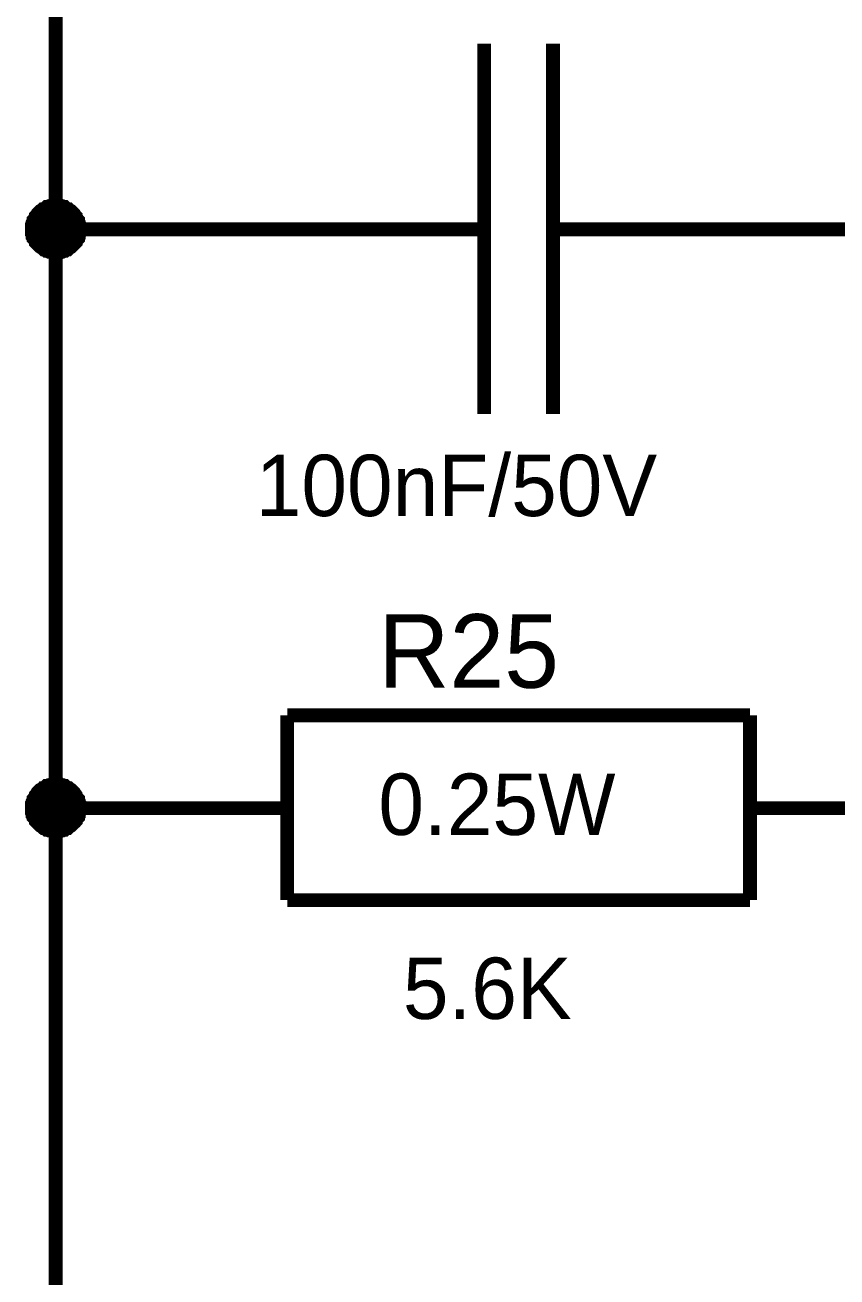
# Model space of a CAD drawing. Header units: millimetres. Extents: x 0 to 420, y 0 to 297.
# Drawn here: x 241.83 to 259.36, y 214.86 to 241.9 of the extents above; entities that cross this region are included whole.
import ezdxf

# ---------------------------------------------------------------- set-up
doc = ezdxf.new("R2010")
doc.units = ezdxf.units.MM
doc.layers.add('Sheet', color=255, linetype='Continuous')

msp = doc.modelspace()

# ---------------------------------------------------------------- linework, layer by layer
at = {"layer": 'Sheet'}
for points, const_width in [([(269.981, 204.999), (259.984, 204.999), (242.49, 204.999), (242.49, 224.985), (242.49, 237.487), (242.49, 252.49), (248.746, 252.49)], 0.3), ([(251.742, 241.495), (251.742, 233.497)], 0.3), ([(253.231, 241.495), (253.231, 233.497)], 0.3), ([(241.977, 237.487), (241.977, 237.521), (241.977, 237.537), (241.977, 237.57), (241.993, 237.587), (241.993, 237.62), (241.993, 237.636), (242.01, 237.67), (242.01, 237.686), (242.026, 237.703), (242.043, 237.736), (242.059, 237.752), (242.059, 237.769), (242.076, 237.785), (242.093, 237.819), (242.109, 237.835), (242.126, 237.852), (242.142, 237.868), (242.159, 237.885), (242.192, 237.901), (242.208, 237.918), (242.225, 237.918), (242.241, 237.934), (242.275, 237.951), (242.291, 237.968), (242.308, 237.968), (242.341, 237.984), (242.357, 237.984), (242.39, 237.984), (242.407, 238.001), (242.44, 238.001), (242.457, 238.001), (242.49, 238.001)], 0.3), ([(241.977, 237.487), (241.977, 237.521), (241.977, 237.537), (241.977, 237.57), (241.993, 237.587), (241.993, 237.62), (241.993, 237.636), (242.01, 237.67), (242.01, 237.686), (242.026, 237.703), (242.043, 237.736), (242.059, 237.752), (242.059, 237.769), (242.076, 237.785), (242.093, 237.819), (242.109, 237.835), (242.126, 237.852), (242.142, 237.868), (242.159, 237.885), (242.192, 237.901), (242.208, 237.918), (242.225, 237.918), (242.241, 237.934), (242.275, 237.951), (242.291, 237.968), (242.308, 237.968), (242.341, 237.984), (242.357, 237.984), (242.39, 237.984), (242.407, 238.001), (242.44, 238.001), (242.457, 238.001), (242.49, 238.001)], 0.3), ([(241.977, 237.487), (241.977, 237.521), (241.977, 237.537), (241.977, 237.57), (241.993, 237.587), (241.993, 237.62), (241.993, 237.636), (242.01, 237.67), (242.01, 237.686), (242.026, 237.703), (242.043, 237.736), (242.059, 237.752), (242.059, 237.769), (242.076, 237.785), (242.093, 237.819), (242.109, 237.835), (242.126, 237.852), (242.142, 237.868), (242.159, 237.885), (242.192, 237.901), (242.208, 237.918), (242.225, 237.918), (242.241, 237.934), (242.275, 237.951), (242.291, 237.968), (242.308, 237.968), (242.341, 237.984), (242.357, 237.984), (242.39, 237.984), (242.407, 238.001), (242.44, 238.001), (242.457, 238.001), (242.49, 238.001)], 0.3), ([(241.977, 237.487), (241.977, 237.521), (241.977, 237.537), (241.977, 237.57), (241.993, 237.587), (241.993, 237.62), (241.993, 237.636), (242.01, 237.67), (242.01, 237.686), (242.026, 237.703), (242.043, 237.736), (242.059, 237.752), (242.059, 237.769), (242.076, 237.785), (242.093, 237.819), (242.109, 237.835), (242.126, 237.852), (242.142, 237.868), (242.159, 237.885), (242.192, 237.901), (242.208, 237.918), (242.225, 237.918), (242.241, 237.934), (242.275, 237.951), (242.291, 237.968), (242.308, 237.968), (242.341, 237.984), (242.357, 237.984), (242.39, 237.984), (242.407, 238.001), (242.44, 238.001), (242.457, 238.001), (242.49, 238.001)], 0.3), ([(241.977, 237.487), (241.977, 237.521), (241.977, 237.537), (241.977, 237.57), (241.993, 237.587), (241.993, 237.62), (241.993, 237.636), (242.01, 237.67), (242.01, 237.686), (242.026, 237.703), (242.043, 237.736), (242.059, 237.752), (242.059, 237.769), (242.076, 237.785), (242.093, 237.819), (242.109, 237.835), (242.126, 237.852), (242.142, 237.868), (242.159, 237.885), (242.192, 237.901), (242.208, 237.918), (242.225, 237.918), (242.241, 237.934), (242.275, 237.951), (242.291, 237.968), (242.308, 237.968), (242.341, 237.984), (242.357, 237.984), (242.39, 237.984), (242.407, 238.001), (242.44, 238.001), (242.457, 238.001), (242.49, 238.001)], 0.0991), ([(241.977, 237.487), (241.977, 237.521), (241.977, 237.537), (241.977, 237.57), (241.993, 237.587), (241.993, 237.62), (241.993, 237.636), (242.01, 237.67), (242.01, 237.686), (242.026, 237.703), (242.043, 237.736), (242.059, 237.752), (242.059, 237.769), (242.076, 237.785), (242.093, 237.819), (242.109, 237.835), (242.126, 237.852), (242.142, 237.868), (242.159, 237.885), (242.192, 237.901), (242.208, 237.918), (242.225, 237.918), (242.241, 237.934), (242.275, 237.951), (242.291, 237.968), (242.308, 237.968), (242.341, 237.984), (242.357, 237.984), (242.39, 237.984), (242.407, 238.001), (242.44, 238.001), (242.457, 238.001), (242.49, 238.001)], 0.0991), ([(241.977, 237.487), (241.977, 237.521), (241.977, 237.537), (241.977, 237.57), (241.993, 237.587), (241.993, 237.62), (241.993, 237.636), (242.01, 237.67), (242.01, 237.686), (242.026, 237.703), (242.043, 237.736), (242.059, 237.752), (242.059, 237.769), (242.076, 237.785), (242.093, 237.819), (242.109, 237.835), (242.126, 237.852), (242.142, 237.868), (242.159, 237.885), (242.192, 237.901), (242.208, 237.918), (242.225, 237.918), (242.241, 237.934), (242.275, 237.951), (242.291, 237.968), (242.308, 237.968), (242.341, 237.984), (242.357, 237.984), (242.39, 237.984), (242.407, 238.001), (242.44, 238.001), (242.457, 238.001), (242.49, 238.001)], 0.0991), ([(241.977, 237.487), (241.977, 237.521), (241.977, 237.537), (241.977, 237.57), (241.993, 237.587), (241.993, 237.62), (241.993, 237.636), (242.01, 237.67), (242.01, 237.686), (242.026, 237.703), (242.043, 237.736), (242.059, 237.752), (242.059, 237.769), (242.076, 237.785), (242.093, 237.819), (242.109, 237.835), (242.126, 237.852), (242.142, 237.868), (242.159, 237.885), (242.192, 237.901), (242.208, 237.918), (242.225, 237.918), (242.241, 237.934), (242.275, 237.951), (242.291, 237.968), (242.308, 237.968), (242.341, 237.984), (242.357, 237.984), (242.39, 237.984), (242.407, 238.001), (242.44, 238.001), (242.457, 238.001), (242.49, 238.001)], 0.0991), ([(242.49, 238.001), (242.49, 238.001)], 0.3), ([(242.49, 238.001), (242.523, 238.001), (242.539, 238.001), (242.573, 238.001), (242.589, 237.984), (242.622, 237.984), (242.639, 237.984), (242.672, 237.968), (242.688, 237.968), (242.705, 237.951), (242.738, 237.934), (242.755, 237.918), (242.771, 237.918), (242.788, 237.901), (242.821, 237.885), (242.837, 237.868), (242.854, 237.852), (242.87, 237.835), (242.887, 237.819), (242.904, 237.785), (242.92, 237.769), (242.92, 237.752), (242.937, 237.736), (242.953, 237.703), (242.97, 237.686), (242.97, 237.67), (242.986, 237.636), (242.986, 237.62), (242.986, 237.587), (243.003, 237.57), (243.003, 237.537), (243.003, 237.521), (243.003, 237.487)], 0.3), ([(242.49, 238.001), (242.49, 238.001)], 0.3), ([(242.49, 238.001), (242.523, 238.001), (242.539, 238.001), (242.573, 238.001), (242.589, 237.984), (242.622, 237.984), (242.639, 237.984), (242.672, 237.968), (242.688, 237.968), (242.705, 237.951), (242.738, 237.934), (242.755, 237.918), (242.771, 237.918), (242.788, 237.901), (242.821, 237.885), (242.837, 237.868), (242.854, 237.852), (242.87, 237.835), (242.887, 237.819), (242.904, 237.785), (242.92, 237.769), (242.92, 237.752), (242.937, 237.736), (242.953, 237.703), (242.97, 237.686), (242.97, 237.67), (242.986, 237.636), (242.986, 237.62), (242.986, 237.587), (243.003, 237.57), (243.003, 237.537), (243.003, 237.521), (243.003, 237.487)], 0.3), ([(242.49, 238.001), (242.49, 238.001)], 0.3), ([(242.49, 238.001), (242.523, 238.001), (242.539, 238.001), (242.573, 238.001), (242.589, 237.984), (242.622, 237.984), (242.639, 237.984), (242.672, 237.968), (242.688, 237.968), (242.705, 237.951), (242.738, 237.934), (242.755, 237.918), (242.771, 237.918), (242.788, 237.901), (242.821, 237.885), (242.837, 237.868), (242.854, 237.852), (242.87, 237.835), (242.887, 237.819), (242.904, 237.785), (242.92, 237.769), (242.92, 237.752), (242.937, 237.736), (242.953, 237.703), (242.97, 237.686), (242.97, 237.67), (242.986, 237.636), (242.986, 237.62), (242.986, 237.587), (243.003, 237.57), (243.003, 237.537), (243.003, 237.521), (243.003, 237.487)], 0.3), ([(242.49, 238.001), (242.49, 238.001)], 0.3), ([(242.49, 238.001), (242.523, 238.001), (242.539, 238.001), (242.573, 238.001), (242.589, 237.984), (242.622, 237.984), (242.639, 237.984), (242.672, 237.968), (242.688, 237.968), (242.705, 237.951), (242.738, 237.934), (242.755, 237.918), (242.771, 237.918), (242.788, 237.901), (242.821, 237.885), (242.837, 237.868), (242.854, 237.852), (242.87, 237.835), (242.887, 237.819), (242.904, 237.785), (242.92, 237.769), (242.92, 237.752), (242.937, 237.736), (242.953, 237.703), (242.97, 237.686), (242.97, 237.67), (242.986, 237.636), (242.986, 237.62), (242.986, 237.587), (243.003, 237.57), (243.003, 237.537), (243.003, 237.521), (243.003, 237.487)], 0.3), ([(242.49, 238.001), (242.49, 238.001)], 0.0991), ([(242.49, 238.001), (242.523, 238.001), (242.539, 238.001), (242.573, 238.001), (242.589, 237.984), (242.622, 237.984), (242.639, 237.984), (242.672, 237.968), (242.688, 237.968), (242.705, 237.951), (242.738, 237.934), (242.755, 237.918), (242.771, 237.918), (242.788, 237.901), (242.821, 237.885), (242.837, 237.868), (242.854, 237.852), (242.87, 237.835), (242.887, 237.819), (242.904, 237.785), (242.92, 237.769), (242.92, 237.752), (242.937, 237.736), (242.953, 237.703), (242.97, 237.686), (242.97, 237.67), (242.986, 237.636), (242.986, 237.62), (242.986, 237.587), (243.003, 237.57), (243.003, 237.537), (243.003, 237.521), (243.003, 237.487)], 0.0991), ([(242.49, 238.001), (242.49, 238.001)], 0.0991), ([(242.49, 238.001), (242.523, 238.001), (242.539, 238.001), (242.573, 238.001), (242.589, 237.984), (242.622, 237.984), (242.639, 237.984), (242.672, 237.968), (242.688, 237.968), (242.705, 237.951), (242.738, 237.934), (242.755, 237.918), (242.771, 237.918), (242.788, 237.901), (242.821, 237.885), (242.837, 237.868), (242.854, 237.852), (242.87, 237.835), (242.887, 237.819), (242.904, 237.785), (242.92, 237.769), (242.92, 237.752), (242.937, 237.736), (242.953, 237.703), (242.97, 237.686), (242.97, 237.67), (242.986, 237.636), (242.986, 237.62), (242.986, 237.587), (243.003, 237.57), (243.003, 237.537), (243.003, 237.521), (243.003, 237.487)], 0.0991), ([(242.49, 238.001), (242.49, 238.001)], 0.0991), ([(242.49, 238.001), (242.523, 238.001), (242.539, 238.001), (242.573, 238.001), (242.589, 237.984), (242.622, 237.984), (242.639, 237.984), (242.672, 237.968), (242.688, 237.968), (242.705, 237.951), (242.738, 237.934), (242.755, 237.918), (242.771, 237.918), (242.788, 237.901), (242.821, 237.885), (242.837, 237.868), (242.854, 237.852), (242.87, 237.835), (242.887, 237.819), (242.904, 237.785), (242.92, 237.769), (242.92, 237.752), (242.937, 237.736), (242.953, 237.703), (242.97, 237.686), (242.97, 237.67), (242.986, 237.636), (242.986, 237.62), (242.986, 237.587), (243.003, 237.57), (243.003, 237.537), (243.003, 237.521), (243.003, 237.487)], 0.0991), ([(242.49, 238.001), (242.49, 238.001)], 0.0991), ([(242.49, 238.001), (242.523, 238.001), (242.539, 238.001), (242.573, 238.001), (242.589, 237.984), (242.622, 237.984), (242.639, 237.984), (242.672, 237.968), (242.688, 237.968), (242.705, 237.951), (242.738, 237.934), (242.755, 237.918), (242.771, 237.918), (242.788, 237.901), (242.821, 237.885), (242.837, 237.868), (242.854, 237.852), (242.87, 237.835), (242.887, 237.819), (242.904, 237.785), (242.92, 237.769), (242.92, 237.752), (242.937, 237.736), (242.953, 237.703), (242.97, 237.686), (242.97, 237.67), (242.986, 237.636), (242.986, 237.62), (242.986, 237.587), (243.003, 237.57), (243.003, 237.537), (243.003, 237.521), (243.003, 237.487)], 0.0991), ([(242.49, 236.991), (242.457, 236.991), (242.44, 236.991), (242.407, 236.991), (242.39, 237.007), (242.357, 237.007), (242.341, 237.007), (242.308, 237.024), (242.291, 237.024), (242.275, 237.04), (242.241, 237.057), (242.225, 237.057), (242.208, 237.073), (242.192, 237.09), (242.159, 237.107), (242.142, 237.123), (242.126, 237.14), (242.109, 237.156), (242.093, 237.173), (242.076, 237.189), (242.059, 237.206), (242.059, 237.222), (242.043, 237.256), (242.026, 237.272), (242.01, 237.289), (242.01, 237.322), (241.993, 237.338), (241.993, 237.355), (241.993, 237.388), (241.977, 237.405), (241.977, 237.438), (241.977, 237.454), (241.977, 237.487)], 0.3), ([(241.977, 237.487), (241.977, 237.487)], 0.3), ([(242.49, 236.991), (242.457, 236.991), (242.44, 236.991), (242.407, 236.991), (242.39, 237.007), (242.357, 237.007), (242.341, 237.007), (242.308, 237.024), (242.291, 237.024), (242.275, 237.04), (242.241, 237.057), (242.225, 237.057), (242.208, 237.073), (242.192, 237.09), (242.159, 237.107), (242.142, 237.123), (242.126, 237.14), (242.109, 237.156), (242.093, 237.173), (242.076, 237.189), (242.059, 237.206), (242.059, 237.222), (242.043, 237.256), (242.026, 237.272), (242.01, 237.289), (242.01, 237.322), (241.993, 237.338), (241.993, 237.355), (241.993, 237.388), (241.977, 237.405), (241.977, 237.438), (241.977, 237.454), (241.977, 237.487)], 0.3), ([(241.977, 237.487), (241.977, 237.487)], 0.3), ([(242.49, 236.991), (242.457, 236.991), (242.44, 236.991), (242.407, 236.991), (242.39, 237.007), (242.357, 237.007), (242.341, 237.007), (242.308, 237.024), (242.291, 237.024), (242.275, 237.04), (242.241, 237.057), (242.225, 237.057), (242.208, 237.073), (242.192, 237.09), (242.159, 237.107), (242.142, 237.123), (242.126, 237.14), (242.109, 237.156), (242.093, 237.173), (242.076, 237.189), (242.059, 237.206), (242.059, 237.222), (242.043, 237.256), (242.026, 237.272), (242.01, 237.289), (242.01, 237.322), (241.993, 237.338), (241.993, 237.355), (241.993, 237.388), (241.977, 237.405), (241.977, 237.438), (241.977, 237.454), (241.977, 237.487)], 0.3), ([(241.977, 237.487), (241.977, 237.487)], 0.3), ([(242.49, 236.991), (242.457, 236.991), (242.44, 236.991), (242.407, 236.991), (242.39, 237.007), (242.357, 237.007), (242.341, 237.007), (242.308, 237.024), (242.291, 237.024), (242.275, 237.04), (242.241, 237.057), (242.225, 237.057), (242.208, 237.073), (242.192, 237.09), (242.159, 237.107), (242.142, 237.123), (242.126, 237.14), (242.109, 237.156), (242.093, 237.173), (242.076, 237.189), (242.059, 237.206), (242.059, 237.222), (242.043, 237.256), (242.026, 237.272), (242.01, 237.289), (242.01, 237.322), (241.993, 237.338), (241.993, 237.355), (241.993, 237.388), (241.977, 237.405), (241.977, 237.438), (241.977, 237.454), (241.977, 237.487)], 0.3), ([(241.977, 237.487), (241.977, 237.487)], 0.3), ([(242.49, 236.991), (242.457, 236.991), (242.44, 236.991), (242.407, 236.991), (242.39, 237.007), (242.357, 237.007), (242.341, 237.007), (242.308, 237.024), (242.291, 237.024), (242.275, 237.04), (242.241, 237.057), (242.225, 237.057), (242.208, 237.073), (242.192, 237.09), (242.159, 237.107), (242.142, 237.123), (242.126, 237.14), (242.109, 237.156), (242.093, 237.173), (242.076, 237.189), (242.059, 237.206), (242.059, 237.222), (242.043, 237.256), (242.026, 237.272), (242.01, 237.289), (242.01, 237.322), (241.993, 237.338), (241.993, 237.355), (241.993, 237.388), (241.977, 237.405), (241.977, 237.438), (241.977, 237.454), (241.977, 237.487)], 0.0991), ([(241.977, 237.487), (241.977, 237.487)], 0.0991), ([(242.49, 236.991), (242.457, 236.991), (242.44, 236.991), (242.407, 236.991), (242.39, 237.007), (242.357, 237.007), (242.341, 237.007), (242.308, 237.024), (242.291, 237.024), (242.275, 237.04), (242.241, 237.057), (242.225, 237.057), (242.208, 237.073), (242.192, 237.09), (242.159, 237.107), (242.142, 237.123), (242.126, 237.14), (242.109, 237.156), (242.093, 237.173), (242.076, 237.189), (242.059, 237.206), (242.059, 237.222), (242.043, 237.256), (242.026, 237.272), (242.01, 237.289), (242.01, 237.322), (241.993, 237.338), (241.993, 237.355), (241.993, 237.388), (241.977, 237.405), (241.977, 237.438), (241.977, 237.454), (241.977, 237.487)], 0.0991), ([(241.977, 237.487), (241.977, 237.487)], 0.0991), ([(242.49, 236.991), (242.457, 236.991), (242.44, 236.991), (242.407, 236.991), (242.39, 237.007), (242.357, 237.007), (242.341, 237.007), (242.308, 237.024), (242.291, 237.024), (242.275, 237.04), (242.241, 237.057), (242.225, 237.057), (242.208, 237.073), (242.192, 237.09), (242.159, 237.107), (242.142, 237.123), (242.126, 237.14), (242.109, 237.156), (242.093, 237.173), (242.076, 237.189), (242.059, 237.206), (242.059, 237.222), (242.043, 237.256), (242.026, 237.272), (242.01, 237.289), (242.01, 237.322), (241.993, 237.338), (241.993, 237.355), (241.993, 237.388), (241.977, 237.405), (241.977, 237.438), (241.977, 237.454), (241.977, 237.487)], 0.0991), ([(241.977, 237.487), (241.977, 237.487)], 0.0991), ([(242.49, 236.991), (242.457, 236.991), (242.44, 236.991), (242.407, 236.991), (242.39, 237.007), (242.357, 237.007), (242.341, 237.007), (242.308, 237.024), (242.291, 237.024), (242.275, 237.04), (242.241, 237.057), (242.225, 237.057), (242.208, 237.073), (242.192, 237.09), (242.159, 237.107), (242.142, 237.123), (242.126, 237.14), (242.109, 237.156), (242.093, 237.173), (242.076, 237.189), (242.059, 237.206), (242.059, 237.222), (242.043, 237.256), (242.026, 237.272), (242.01, 237.289), (242.01, 237.322), (241.993, 237.338), (241.993, 237.355), (241.993, 237.388), (241.977, 237.405), (241.977, 237.438), (241.977, 237.454), (241.977, 237.487)], 0.0991), ([(241.977, 237.487), (241.977, 237.487)], 0.0991), ([(248.746, 237.487), (242.49, 237.487)], 0.3), ([(243.003, 237.487), (243.003, 237.454), (243.003, 237.438), (243.003, 237.405), (242.986, 237.388), (242.986, 237.355), (242.986, 237.338), (242.97, 237.322), (242.97, 237.289), (242.953, 237.272), (242.937, 237.256), (242.92, 237.222), (242.92, 237.206), (242.904, 237.189), (242.887, 237.173), (242.87, 237.156), (242.854, 237.14), (242.837, 237.123), (242.821, 237.107), (242.788, 237.09), (242.771, 237.073), (242.755, 237.057), (242.738, 237.057), (242.705, 237.04), (242.688, 237.024), (242.672, 237.024), (242.639, 237.007), (242.622, 237.007), (242.589, 237.007), (242.573, 236.991), (242.539, 236.991), (242.523, 236.991), (242.49, 236.991)], 0.3), ([(243.003, 237.487), (243.003, 237.454), (243.003, 237.438), (243.003, 237.405), (242.986, 237.388), (242.986, 237.355), (242.986, 237.338), (242.97, 237.322), (242.97, 237.289), (242.953, 237.272), (242.937, 237.256), (242.92, 237.222), (242.92, 237.206), (242.904, 237.189), (242.887, 237.173), (242.87, 237.156), (242.854, 237.14), (242.837, 237.123), (242.821, 237.107), (242.788, 237.09), (242.771, 237.073), (242.755, 237.057), (242.738, 237.057), (242.705, 237.04), (242.688, 237.024), (242.672, 237.024), (242.639, 237.007), (242.622, 237.007), (242.589, 237.007), (242.573, 236.991), (242.539, 236.991), (242.523, 236.991), (242.49, 236.991)], 0.3), ([(243.003, 237.487), (243.003, 237.454), (243.003, 237.438), (243.003, 237.405), (242.986, 237.388), (242.986, 237.355), (242.986, 237.338), (242.97, 237.322), (242.97, 237.289), (242.953, 237.272), (242.937, 237.256), (242.92, 237.222), (242.92, 237.206), (242.904, 237.189), (242.887, 237.173), (242.87, 237.156), (242.854, 237.14), (242.837, 237.123), (242.821, 237.107), (242.788, 237.09), (242.771, 237.073), (242.755, 237.057), (242.738, 237.057), (242.705, 237.04), (242.688, 237.024), (242.672, 237.024), (242.639, 237.007), (242.622, 237.007), (242.589, 237.007), (242.573, 236.991), (242.539, 236.991), (242.523, 236.991), (242.49, 236.991)], 0.3), ([(243.003, 237.487), (243.003, 237.454), (243.003, 237.438), (243.003, 237.405), (242.986, 237.388), (242.986, 237.355), (242.986, 237.338), (242.97, 237.322), (242.97, 237.289), (242.953, 237.272), (242.937, 237.256), (242.92, 237.222), (242.92, 237.206), (242.904, 237.189), (242.887, 237.173), (242.87, 237.156), (242.854, 237.14), (242.837, 237.123), (242.821, 237.107), (242.788, 237.09), (242.771, 237.073), (242.755, 237.057), (242.738, 237.057), (242.705, 237.04), (242.688, 237.024), (242.672, 237.024), (242.639, 237.007), (242.622, 237.007), (242.589, 237.007), (242.573, 236.991), (242.539, 236.991), (242.523, 236.991), (242.49, 236.991)], 0.3), ([(243.003, 237.487), (243.003, 237.454), (243.003, 237.438), (243.003, 237.405), (242.986, 237.388), (242.986, 237.355), (242.986, 237.338), (242.97, 237.322), (242.97, 237.289), (242.953, 237.272), (242.937, 237.256), (242.92, 237.222), (242.92, 237.206), (242.904, 237.189), (242.887, 237.173), (242.87, 237.156), (242.854, 237.14), (242.837, 237.123), (242.821, 237.107), (242.788, 237.09), (242.771, 237.073), (242.755, 237.057), (242.738, 237.057), (242.705, 237.04), (242.688, 237.024), (242.672, 237.024), (242.639, 237.007), (242.622, 237.007), (242.589, 237.007), (242.573, 236.991), (242.539, 236.991), (242.523, 236.991), (242.49, 236.991)], 0.0991), ([(243.003, 237.487), (243.003, 237.454), (243.003, 237.438), (243.003, 237.405), (242.986, 237.388), (242.986, 237.355), (242.986, 237.338), (242.97, 237.322), (242.97, 237.289), (242.953, 237.272), (242.937, 237.256), (242.92, 237.222), (242.92, 237.206), (242.904, 237.189), (242.887, 237.173), (242.87, 237.156), (242.854, 237.14), (242.837, 237.123), (242.821, 237.107), (242.788, 237.09), (242.771, 237.073), (242.755, 237.057), (242.738, 237.057), (242.705, 237.04), (242.688, 237.024), (242.672, 237.024), (242.639, 237.007), (242.622, 237.007), (242.589, 237.007), (242.573, 236.991), (242.539, 236.991), (242.523, 236.991), (242.49, 236.991)], 0.0991), ([(243.003, 237.487), (243.003, 237.454), (243.003, 237.438), (243.003, 237.405), (242.986, 237.388), (242.986, 237.355), (242.986, 237.338), (242.97, 237.322), (242.97, 237.289), (242.953, 237.272), (242.937, 237.256), (242.92, 237.222), (242.92, 237.206), (242.904, 237.189), (242.887, 237.173), (242.87, 237.156), (242.854, 237.14), (242.837, 237.123), (242.821, 237.107), (242.788, 237.09), (242.771, 237.073), (242.755, 237.057), (242.738, 237.057), (242.705, 237.04), (242.688, 237.024), (242.672, 237.024), (242.639, 237.007), (242.622, 237.007), (242.589, 237.007), (242.573, 236.991), (242.539, 236.991), (242.523, 236.991), (242.49, 236.991)], 0.0991), ([(243.003, 237.487), (243.003, 237.454), (243.003, 237.438), (243.003, 237.405), (242.986, 237.388), (242.986, 237.355), (242.986, 237.338), (242.97, 237.322), (242.97, 237.289), (242.953, 237.272), (242.937, 237.256), (242.92, 237.222), (242.92, 237.206), (242.904, 237.189), (242.887, 237.173), (242.87, 237.156), (242.854, 237.14), (242.837, 237.123), (242.821, 237.107), (242.788, 237.09), (242.771, 237.073), (242.755, 237.057), (242.738, 237.057), (242.705, 237.04), (242.688, 237.024), (242.672, 237.024), (242.639, 237.007), (242.622, 237.007), (242.589, 237.007), (242.573, 236.991), (242.539, 236.991), (242.523, 236.991), (242.49, 236.991)], 0.0991), ([(243.003, 237.487), (243.003, 237.487), (243.003, 237.487), (243.003, 237.487), (243.003, 237.487), (243.003, 237.487), (243.003, 237.487), (243.003, 237.487), (243.003, 237.487), (243.003, 237.487), (243.003, 237.487), (243.003, 237.487), (243.003, 237.487), (243.003, 237.487), (243.003, 237.487), (243.003, 237.487), (243.003, 237.487), (243.003, 237.487), (243.003, 237.487), (243.003, 237.487), (243.003, 237.487), (243.003, 237.487), (243.003, 237.487), (243.003, 237.487), (243.003, 237.487), (243.003, 237.487), (243.003, 237.487), (243.003, 237.487), (243.003, 237.487), (243.003, 237.487), (243.003, 237.487), (243.003, 237.487), (243.003, 237.487)], 0.3), ([(243.003, 237.487), (243.003, 237.487)], 0.3), ([(243.003, 237.487), (243.003, 237.487), (243.003, 237.487), (243.003, 237.487), (243.003, 237.487), (243.003, 237.487), (243.003, 237.487), (243.003, 237.487), (243.003, 237.487), (243.003, 237.487), (243.003, 237.487), (243.003, 237.487), (243.003, 237.487), (243.003, 237.487), (243.003, 237.487), (243.003, 237.487), (243.003, 237.487), (243.003, 237.487), (243.003, 237.487), (243.003, 237.487), (243.003, 237.487), (243.003, 237.487), (243.003, 237.487), (243.003, 237.487), (243.003, 237.487), (243.003, 237.487), (243.003, 237.487), (243.003, 237.487), (243.003, 237.487), (243.003, 237.487), (243.003, 237.487), (243.003, 237.487), (243.003, 237.487)], 0.3), ([(243.003, 237.487), (243.003, 237.487)], 0.3), ([(243.003, 237.487), (243.003, 237.487), (243.003, 237.487), (243.003, 237.487), (243.003, 237.487), (243.003, 237.487), (243.003, 237.487), (243.003, 237.487), (243.003, 237.487), (243.003, 237.487), (243.003, 237.487), (243.003, 237.487), (243.003, 237.487), (243.003, 237.487), (243.003, 237.487), (243.003, 237.487), (243.003, 237.487), (243.003, 237.487), (243.003, 237.487), (243.003, 237.487), (243.003, 237.487), (243.003, 237.487), (243.003, 237.487), (243.003, 237.487), (243.003, 237.487), (243.003, 237.487), (243.003, 237.487), (243.003, 237.487), (243.003, 237.487), (243.003, 237.487), (243.003, 237.487), (243.003, 237.487), (243.003, 237.487)], 0.3), ([(243.003, 237.487), (243.003, 237.487)], 0.3), ([(243.003, 237.487), (243.003, 237.487), (243.003, 237.487), (243.003, 237.487), (243.003, 237.487), (243.003, 237.487), (243.003, 237.487), (243.003, 237.487), (243.003, 237.487), (243.003, 237.487), (243.003, 237.487), (243.003, 237.487), (243.003, 237.487), (243.003, 237.487), (243.003, 237.487), (243.003, 237.487), (243.003, 237.487), (243.003, 237.487), (243.003, 237.487), (243.003, 237.487), (243.003, 237.487), (243.003, 237.487), (243.003, 237.487), (243.003, 237.487), (243.003, 237.487), (243.003, 237.487), (243.003, 237.487), (243.003, 237.487), (243.003, 237.487), (243.003, 237.487), (243.003, 237.487), (243.003, 237.487), (243.003, 237.487)], 0.3), ([(243.003, 237.487), (243.003, 237.487)], 0.3), ([(243.003, 237.487), (243.003, 237.487), (243.003, 237.487), (243.003, 237.487), (243.003, 237.487), (243.003, 237.487), (243.003, 237.487), (243.003, 237.487), (243.003, 237.487), (243.003, 237.487), (243.003, 237.487), (243.003, 237.487), (243.003, 237.487), (243.003, 237.487), (243.003, 237.487), (243.003, 237.487), (243.003, 237.487), (243.003, 237.487), (243.003, 237.487), (243.003, 237.487), (243.003, 237.487), (243.003, 237.487), (243.003, 237.487), (243.003, 237.487), (243.003, 237.487), (243.003, 237.487), (243.003, 237.487), (243.003, 237.487), (243.003, 237.487), (243.003, 237.487), (243.003, 237.487), (243.003, 237.487), (243.003, 237.487)], 0.0991), ([(243.003, 237.487), (243.003, 237.487)], 0.0991), ([(243.003, 237.487), (243.003, 237.487), (243.003, 237.487), (243.003, 237.487), (243.003, 237.487), (243.003, 237.487), (243.003, 237.487), (243.003, 237.487), (243.003, 237.487), (243.003, 237.487), (243.003, 237.487), (243.003, 237.487), (243.003, 237.487), (243.003, 237.487), (243.003, 237.487), (243.003, 237.487), (243.003, 237.487), (243.003, 237.487), (243.003, 237.487), (243.003, 237.487), (243.003, 237.487), (243.003, 237.487), (243.003, 237.487), (243.003, 237.487), (243.003, 237.487), (243.003, 237.487), (243.003, 237.487), (243.003, 237.487), (243.003, 237.487), (243.003, 237.487), (243.003, 237.487), (243.003, 237.487), (243.003, 237.487)], 0.0991), ([(243.003, 237.487), (243.003, 237.487)], 0.0991), ([(243.003, 237.487), (243.003, 237.487), (243.003, 237.487), (243.003, 237.487), (243.003, 237.487), (243.003, 237.487), (243.003, 237.487), (243.003, 237.487), (243.003, 237.487), (243.003, 237.487), (243.003, 237.487), (243.003, 237.487), (243.003, 237.487), (243.003, 237.487), (243.003, 237.487), (243.003, 237.487), (243.003, 237.487), (243.003, 237.487), (243.003, 237.487), (243.003, 237.487), (243.003, 237.487), (243.003, 237.487), (243.003, 237.487), (243.003, 237.487), (243.003, 237.487), (243.003, 237.487), (243.003, 237.487), (243.003, 237.487), (243.003, 237.487), (243.003, 237.487), (243.003, 237.487), (243.003, 237.487), (243.003, 237.487)], 0.0991), ([(243.003, 237.487), (243.003, 237.487)], 0.0991), ([(243.003, 237.487), (243.003, 237.487), (243.003, 237.487), (243.003, 237.487), (243.003, 237.487), (243.003, 237.487), (243.003, 237.487), (243.003, 237.487), (243.003, 237.487), (243.003, 237.487), (243.003, 237.487), (243.003, 237.487), (243.003, 237.487), (243.003, 237.487), (243.003, 237.487), (243.003, 237.487), (243.003, 237.487), (243.003, 237.487), (243.003, 237.487), (243.003, 237.487), (243.003, 237.487), (243.003, 237.487), (243.003, 237.487), (243.003, 237.487), (243.003, 237.487), (243.003, 237.487), (243.003, 237.487), (243.003, 237.487), (243.003, 237.487), (243.003, 237.487), (243.003, 237.487), (243.003, 237.487), (243.003, 237.487)], 0.0991), ([(243.003, 237.487), (243.003, 237.487)], 0.0991), ([(251.742, 237.487), (248.746, 237.487)], 0.3), ([(253.231, 237.487), (256.244, 237.487)], 0.3), ([(262.483, 237.487), (256.244, 237.487)], 0.3), ([(247.488, 226.989), (247.488, 222.998)], 0.3), ([(257.485, 226.989), (247.488, 226.989)], 0.3), ([(257.485, 226.989), (257.485, 222.998)], 0.3), ([(241.977, 224.985), (241.977, 225.019), (241.977, 225.035), (241.977, 225.068), (241.993, 225.085), (241.993, 225.118), (241.993, 225.134), (242.01, 225.168), (242.01, 225.184), (242.026, 225.201), (242.043, 225.234), (242.059, 225.25), (242.059, 225.267), (242.076, 225.284), (242.093, 225.317), (242.109, 225.333), (242.126, 225.35), (242.142, 225.366), (242.159, 225.383), (242.192, 225.399), (242.208, 225.416), (242.225, 225.416), (242.241, 225.433), (242.275, 225.449), (242.291, 225.466), (242.308, 225.466), (242.341, 225.482), (242.357, 225.482), (242.39, 225.482), (242.407, 225.499), (242.44, 225.499), (242.457, 225.499), (242.49, 225.499)], 0.3), ([(241.977, 224.985), (241.977, 225.019), (241.977, 225.035), (241.977, 225.068), (241.993, 225.085), (241.993, 225.118), (241.993, 225.134), (242.01, 225.168), (242.01, 225.184), (242.026, 225.201), (242.043, 225.234), (242.059, 225.25), (242.059, 225.267), (242.076, 225.284), (242.093, 225.317), (242.109, 225.333), (242.126, 225.35), (242.142, 225.366), (242.159, 225.383), (242.192, 225.399), (242.208, 225.416), (242.225, 225.416), (242.241, 225.433), (242.275, 225.449), (242.291, 225.466), (242.308, 225.466), (242.341, 225.482), (242.357, 225.482), (242.39, 225.482), (242.407, 225.499), (242.44, 225.499), (242.457, 225.499), (242.49, 225.499)], 0.3), ([(241.977, 224.985), (241.977, 225.019), (241.977, 225.035), (241.977, 225.068), (241.993, 225.085), (241.993, 225.118), (241.993, 225.134), (242.01, 225.168), (242.01, 225.184), (242.026, 225.201), (242.043, 225.234), (242.059, 225.25), (242.059, 225.267), (242.076, 225.284), (242.093, 225.317), (242.109, 225.333), (242.126, 225.35), (242.142, 225.366), (242.159, 225.383), (242.192, 225.399), (242.208, 225.416), (242.225, 225.416), (242.241, 225.433), (242.275, 225.449), (242.291, 225.466), (242.308, 225.466), (242.341, 225.482), (242.357, 225.482), (242.39, 225.482), (242.407, 225.499), (242.44, 225.499), (242.457, 225.499), (242.49, 225.499)], 0.3), ([(241.977, 224.985), (241.977, 225.019), (241.977, 225.035), (241.977, 225.068), (241.993, 225.085), (241.993, 225.118), (241.993, 225.134), (242.01, 225.168), (242.01, 225.184), (242.026, 225.201), (242.043, 225.234), (242.059, 225.25), (242.059, 225.267), (242.076, 225.284), (242.093, 225.317), (242.109, 225.333), (242.126, 225.35), (242.142, 225.366), (242.159, 225.383), (242.192, 225.399), (242.208, 225.416), (242.225, 225.416), (242.241, 225.433), (242.275, 225.449), (242.291, 225.466), (242.308, 225.466), (242.341, 225.482), (242.357, 225.482), (242.39, 225.482), (242.407, 225.499), (242.44, 225.499), (242.457, 225.499), (242.49, 225.499)], 0.3), ([(241.977, 224.985), (241.977, 225.019), (241.977, 225.035), (241.977, 225.068), (241.993, 225.085), (241.993, 225.118), (241.993, 225.134), (242.01, 225.168), (242.01, 225.184), (242.026, 225.201), (242.043, 225.234), (242.059, 225.25), (242.059, 225.267), (242.076, 225.284), (242.093, 225.317), (242.109, 225.333), (242.126, 225.35), (242.142, 225.366), (242.159, 225.383), (242.192, 225.399), (242.208, 225.416), (242.225, 225.416), (242.241, 225.433), (242.275, 225.449), (242.291, 225.466), (242.308, 225.466), (242.341, 225.482), (242.357, 225.482), (242.39, 225.482), (242.407, 225.499), (242.44, 225.499), (242.457, 225.499), (242.49, 225.499)], 0.0991), ([(241.977, 224.985), (241.977, 225.019), (241.977, 225.035), (241.977, 225.068), (241.993, 225.085), (241.993, 225.118), (241.993, 225.134), (242.01, 225.168), (242.01, 225.184), (242.026, 225.201), (242.043, 225.234), (242.059, 225.25), (242.059, 225.267), (242.076, 225.284), (242.093, 225.317), (242.109, 225.333), (242.126, 225.35), (242.142, 225.366), (242.159, 225.383), (242.192, 225.399), (242.208, 225.416), (242.225, 225.416), (242.241, 225.433), (242.275, 225.449), (242.291, 225.466), (242.308, 225.466), (242.341, 225.482), (242.357, 225.482), (242.39, 225.482), (242.407, 225.499), (242.44, 225.499), (242.457, 225.499), (242.49, 225.499)], 0.0991), ([(241.977, 224.985), (241.977, 225.019), (241.977, 225.035), (241.977, 225.068), (241.993, 225.085), (241.993, 225.118), (241.993, 225.134), (242.01, 225.168), (242.01, 225.184), (242.026, 225.201), (242.043, 225.234), (242.059, 225.25), (242.059, 225.267), (242.076, 225.284), (242.093, 225.317), (242.109, 225.333), (242.126, 225.35), (242.142, 225.366), (242.159, 225.383), (242.192, 225.399), (242.208, 225.416), (242.225, 225.416), (242.241, 225.433), (242.275, 225.449), (242.291, 225.466), (242.308, 225.466), (242.341, 225.482), (242.357, 225.482), (242.39, 225.482), (242.407, 225.499), (242.44, 225.499), (242.457, 225.499), (242.49, 225.499)], 0.0991), ([(241.977, 224.985), (241.977, 225.019), (241.977, 225.035), (241.977, 225.068), (241.993, 225.085), (241.993, 225.118), (241.993, 225.134), (242.01, 225.168), (242.01, 225.184), (242.026, 225.201), (242.043, 225.234), (242.059, 225.25), (242.059, 225.267), (242.076, 225.284), (242.093, 225.317), (242.109, 225.333), (242.126, 225.35), (242.142, 225.366), (242.159, 225.383), (242.192, 225.399), (242.208, 225.416), (242.225, 225.416), (242.241, 225.433), (242.275, 225.449), (242.291, 225.466), (242.308, 225.466), (242.341, 225.482), (242.357, 225.482), (242.39, 225.482), (242.407, 225.499), (242.44, 225.499), (242.457, 225.499), (242.49, 225.499)], 0.0991), ([(242.49, 225.499), (242.49, 225.499)], 0.3), ([(242.49, 225.499), (242.523, 225.499), (242.539, 225.499), (242.573, 225.499), (242.589, 225.482), (242.622, 225.482), (242.639, 225.482), (242.672, 225.466), (242.688, 225.466), (242.705, 225.449), (242.738, 225.433), (242.755, 225.416), (242.771, 225.416), (242.788, 225.399), (242.821, 225.383), (242.837, 225.366), (242.854, 225.35), (242.87, 225.333), (242.887, 225.317), (242.904, 225.284), (242.92, 225.267), (242.92, 225.25), (242.937, 225.234), (242.953, 225.201), (242.97, 225.184), (242.97, 225.168), (242.986, 225.134), (242.986, 225.118), (242.986, 225.085), (243.003, 225.068), (243.003, 225.035), (243.003, 225.019), (243.003, 224.985)], 0.3), ([(242.49, 225.499), (242.49, 225.499)], 0.3), ([(242.49, 225.499), (242.523, 225.499), (242.539, 225.499), (242.573, 225.499), (242.589, 225.482), (242.622, 225.482), (242.639, 225.482), (242.672, 225.466), (242.688, 225.466), (242.705, 225.449), (242.738, 225.433), (242.755, 225.416), (242.771, 225.416), (242.788, 225.399), (242.821, 225.383), (242.837, 225.366), (242.854, 225.35), (242.87, 225.333), (242.887, 225.317), (242.904, 225.284), (242.92, 225.267), (242.92, 225.25), (242.937, 225.234), (242.953, 225.201), (242.97, 225.184), (242.97, 225.168), (242.986, 225.134), (242.986, 225.118), (242.986, 225.085), (243.003, 225.068), (243.003, 225.035), (243.003, 225.019), (243.003, 224.985)], 0.3), ([(242.49, 225.499), (242.49, 225.499)], 0.3), ([(242.49, 225.499), (242.523, 225.499), (242.539, 225.499), (242.573, 225.499), (242.589, 225.482), (242.622, 225.482), (242.639, 225.482), (242.672, 225.466), (242.688, 225.466), (242.705, 225.449), (242.738, 225.433), (242.755, 225.416), (242.771, 225.416), (242.788, 225.399), (242.821, 225.383), (242.837, 225.366), (242.854, 225.35), (242.87, 225.333), (242.887, 225.317), (242.904, 225.284), (242.92, 225.267), (242.92, 225.25), (242.937, 225.234), (242.953, 225.201), (242.97, 225.184), (242.97, 225.168), (242.986, 225.134), (242.986, 225.118), (242.986, 225.085), (243.003, 225.068), (243.003, 225.035), (243.003, 225.019), (243.003, 224.985)], 0.3), ([(242.49, 225.499), (242.49, 225.499)], 0.3), ([(242.49, 225.499), (242.523, 225.499), (242.539, 225.499), (242.573, 225.499), (242.589, 225.482), (242.622, 225.482), (242.639, 225.482), (242.672, 225.466), (242.688, 225.466), (242.705, 225.449), (242.738, 225.433), (242.755, 225.416), (242.771, 225.416), (242.788, 225.399), (242.821, 225.383), (242.837, 225.366), (242.854, 225.35), (242.87, 225.333), (242.887, 225.317), (242.904, 225.284), (242.92, 225.267), (242.92, 225.25), (242.937, 225.234), (242.953, 225.201), (242.97, 225.184), (242.97, 225.168), (242.986, 225.134), (242.986, 225.118), (242.986, 225.085), (243.003, 225.068), (243.003, 225.035), (243.003, 225.019), (243.003, 224.985)], 0.3), ([(242.49, 225.499), (242.49, 225.499)], 0.0991), ([(242.49, 225.499), (242.523, 225.499), (242.539, 225.499), (242.573, 225.499), (242.589, 225.482), (242.622, 225.482), (242.639, 225.482), (242.672, 225.466), (242.688, 225.466), (242.705, 225.449), (242.738, 225.433), (242.755, 225.416), (242.771, 225.416), (242.788, 225.399), (242.821, 225.383), (242.837, 225.366), (242.854, 225.35), (242.87, 225.333), (242.887, 225.317), (242.904, 225.284), (242.92, 225.267), (242.92, 225.25), (242.937, 225.234), (242.953, 225.201), (242.97, 225.184), (242.97, 225.168), (242.986, 225.134), (242.986, 225.118), (242.986, 225.085), (243.003, 225.068), (243.003, 225.035), (243.003, 225.019), (243.003, 224.985)], 0.0991), ([(242.49, 225.499), (242.49, 225.499)], 0.0991), ([(242.49, 225.499), (242.523, 225.499), (242.539, 225.499), (242.573, 225.499), (242.589, 225.482), (242.622, 225.482), (242.639, 225.482), (242.672, 225.466), (242.688, 225.466), (242.705, 225.449), (242.738, 225.433), (242.755, 225.416), (242.771, 225.416), (242.788, 225.399), (242.821, 225.383), (242.837, 225.366), (242.854, 225.35), (242.87, 225.333), (242.887, 225.317), (242.904, 225.284), (242.92, 225.267), (242.92, 225.25), (242.937, 225.234), (242.953, 225.201), (242.97, 225.184), (242.97, 225.168), (242.986, 225.134), (242.986, 225.118), (242.986, 225.085), (243.003, 225.068), (243.003, 225.035), (243.003, 225.019), (243.003, 224.985)], 0.0991), ([(242.49, 225.499), (242.49, 225.499)], 0.0991), ([(242.49, 225.499), (242.523, 225.499), (242.539, 225.499), (242.573, 225.499), (242.589, 225.482), (242.622, 225.482), (242.639, 225.482), (242.672, 225.466), (242.688, 225.466), (242.705, 225.449), (242.738, 225.433), (242.755, 225.416), (242.771, 225.416), (242.788, 225.399), (242.821, 225.383), (242.837, 225.366), (242.854, 225.35), (242.87, 225.333), (242.887, 225.317), (242.904, 225.284), (242.92, 225.267), (242.92, 225.25), (242.937, 225.234), (242.953, 225.201), (242.97, 225.184), (242.97, 225.168), (242.986, 225.134), (242.986, 225.118), (242.986, 225.085), (243.003, 225.068), (243.003, 225.035), (243.003, 225.019), (243.003, 224.985)], 0.0991), ([(242.49, 225.499), (242.49, 225.499)], 0.0991), ([(242.49, 225.499), (242.523, 225.499), (242.539, 225.499), (242.573, 225.499), (242.589, 225.482), (242.622, 225.482), (242.639, 225.482), (242.672, 225.466), (242.688, 225.466), (242.705, 225.449), (242.738, 225.433), (242.755, 225.416), (242.771, 225.416), (242.788, 225.399), (242.821, 225.383), (242.837, 225.366), (242.854, 225.35), (242.87, 225.333), (242.887, 225.317), (242.904, 225.284), (242.92, 225.267), (242.92, 225.25), (242.937, 225.234), (242.953, 225.201), (242.97, 225.184), (242.97, 225.168), (242.986, 225.134), (242.986, 225.118), (242.986, 225.085), (243.003, 225.068), (243.003, 225.035), (243.003, 225.019), (243.003, 224.985)], 0.0991), ([(242.49, 224.489), (242.457, 224.489), (242.44, 224.489), (242.407, 224.489), (242.39, 224.505), (242.357, 224.505), (242.341, 224.505), (242.308, 224.522), (242.291, 224.522), (242.275, 224.538), (242.241, 224.555), (242.225, 224.555), (242.208, 224.571), (242.192, 224.588), (242.159, 224.605), (242.142, 224.621), (242.126, 224.638), (242.109, 224.654), (242.093, 224.671), (242.076, 224.687), (242.059, 224.704), (242.059, 224.721), (242.043, 224.754), (242.026, 224.77), (242.01, 224.787), (242.01, 224.82), (241.993, 224.836), (241.993, 224.853), (241.993, 224.886), (241.977, 224.903), (241.977, 224.936), (241.977, 224.952), (241.977, 224.985)], 0.3), ([(241.977, 224.985), (241.977, 224.985)], 0.3), ([(242.49, 224.489), (242.457, 224.489), (242.44, 224.489), (242.407, 224.489), (242.39, 224.505), (242.357, 224.505), (242.341, 224.505), (242.308, 224.522), (242.291, 224.522), (242.275, 224.538), (242.241, 224.555), (242.225, 224.555), (242.208, 224.571), (242.192, 224.588), (242.159, 224.605), (242.142, 224.621), (242.126, 224.638), (242.109, 224.654), (242.093, 224.671), (242.076, 224.687), (242.059, 224.704), (242.059, 224.721), (242.043, 224.754), (242.026, 224.77), (242.01, 224.787), (242.01, 224.82), (241.993, 224.836), (241.993, 224.853), (241.993, 224.886), (241.977, 224.903), (241.977, 224.936), (241.977, 224.952), (241.977, 224.985)], 0.3), ([(241.977, 224.985), (241.977, 224.985)], 0.3), ([(242.49, 224.489), (242.457, 224.489), (242.44, 224.489), (242.407, 224.489), (242.39, 224.505), (242.357, 224.505), (242.341, 224.505), (242.308, 224.522), (242.291, 224.522), (242.275, 224.538), (242.241, 224.555), (242.225, 224.555), (242.208, 224.571), (242.192, 224.588), (242.159, 224.605), (242.142, 224.621), (242.126, 224.638), (242.109, 224.654), (242.093, 224.671), (242.076, 224.687), (242.059, 224.704), (242.059, 224.721), (242.043, 224.754), (242.026, 224.77), (242.01, 224.787), (242.01, 224.82), (241.993, 224.836), (241.993, 224.853), (241.993, 224.886), (241.977, 224.903), (241.977, 224.936), (241.977, 224.952), (241.977, 224.985)], 0.3), ([(241.977, 224.985), (241.977, 224.985)], 0.3), ([(242.49, 224.489), (242.457, 224.489), (242.44, 224.489), (242.407, 224.489), (242.39, 224.505), (242.357, 224.505), (242.341, 224.505), (242.308, 224.522), (242.291, 224.522), (242.275, 224.538), (242.241, 224.555), (242.225, 224.555), (242.208, 224.571), (242.192, 224.588), (242.159, 224.605), (242.142, 224.621), (242.126, 224.638), (242.109, 224.654), (242.093, 224.671), (242.076, 224.687), (242.059, 224.704), (242.059, 224.721), (242.043, 224.754), (242.026, 224.77), (242.01, 224.787), (242.01, 224.82), (241.993, 224.836), (241.993, 224.853), (241.993, 224.886), (241.977, 224.903), (241.977, 224.936), (241.977, 224.952), (241.977, 224.985)], 0.3), ([(241.977, 224.985), (241.977, 224.985)], 0.3), ([(242.49, 224.489), (242.457, 224.489), (242.44, 224.489), (242.407, 224.489), (242.39, 224.505), (242.357, 224.505), (242.341, 224.505), (242.308, 224.522), (242.291, 224.522), (242.275, 224.538), (242.241, 224.555), (242.225, 224.555), (242.208, 224.571), (242.192, 224.588), (242.159, 224.605), (242.142, 224.621), (242.126, 224.638), (242.109, 224.654), (242.093, 224.671), (242.076, 224.687), (242.059, 224.704), (242.059, 224.721), (242.043, 224.754), (242.026, 224.77), (242.01, 224.787), (242.01, 224.82), (241.993, 224.836), (241.993, 224.853), (241.993, 224.886), (241.977, 224.903), (241.977, 224.936), (241.977, 224.952), (241.977, 224.985)], 0.0991), ([(241.977, 224.985), (241.977, 224.985)], 0.0991), ([(242.49, 224.489), (242.457, 224.489), (242.44, 224.489), (242.407, 224.489), (242.39, 224.505), (242.357, 224.505), (242.341, 224.505), (242.308, 224.522), (242.291, 224.522), (242.275, 224.538), (242.241, 224.555), (242.225, 224.555), (242.208, 224.571), (242.192, 224.588), (242.159, 224.605), (242.142, 224.621), (242.126, 224.638), (242.109, 224.654), (242.093, 224.671), (242.076, 224.687), (242.059, 224.704), (242.059, 224.721), (242.043, 224.754), (242.026, 224.77), (242.01, 224.787), (242.01, 224.82), (241.993, 224.836), (241.993, 224.853), (241.993, 224.886), (241.977, 224.903), (241.977, 224.936), (241.977, 224.952), (241.977, 224.985)], 0.0991), ([(241.977, 224.985), (241.977, 224.985)], 0.0991), ([(242.49, 224.489), (242.457, 224.489), (242.44, 224.489), (242.407, 224.489), (242.39, 224.505), (242.357, 224.505), (242.341, 224.505), (242.308, 224.522), (242.291, 224.522), (242.275, 224.538), (242.241, 224.555), (242.225, 224.555), (242.208, 224.571), (242.192, 224.588), (242.159, 224.605), (242.142, 224.621), (242.126, 224.638), (242.109, 224.654), (242.093, 224.671), (242.076, 224.687), (242.059, 224.704), (242.059, 224.721), (242.043, 224.754), (242.026, 224.77), (242.01, 224.787), (242.01, 224.82), (241.993, 224.836), (241.993, 224.853), (241.993, 224.886), (241.977, 224.903), (241.977, 224.936), (241.977, 224.952), (241.977, 224.985)], 0.0991), ([(241.977, 224.985), (241.977, 224.985)], 0.0991), ([(242.49, 224.489), (242.457, 224.489), (242.44, 224.489), (242.407, 224.489), (242.39, 224.505), (242.357, 224.505), (242.341, 224.505), (242.308, 224.522), (242.291, 224.522), (242.275, 224.538), (242.241, 224.555), (242.225, 224.555), (242.208, 224.571), (242.192, 224.588), (242.159, 224.605), (242.142, 224.621), (242.126, 224.638), (242.109, 224.654), (242.093, 224.671), (242.076, 224.687), (242.059, 224.704), (242.059, 224.721), (242.043, 224.754), (242.026, 224.77), (242.01, 224.787), (242.01, 224.82), (241.993, 224.836), (241.993, 224.853), (241.993, 224.886), (241.977, 224.903), (241.977, 224.936), (241.977, 224.952), (241.977, 224.985)], 0.0991), ([(241.977, 224.985), (241.977, 224.985)], 0.0991), ([(244.989, 224.985), (242.49, 224.985)], 0.3), ([(243.003, 224.985), (243.003, 224.952), (243.003, 224.936), (243.003, 224.903), (242.986, 224.886), (242.986, 224.853), (242.986, 224.836), (242.97, 224.82), (242.97, 224.787), (242.953, 224.77), (242.937, 224.754), (242.92, 224.721), (242.92, 224.704), (242.904, 224.687), (242.887, 224.671), (242.87, 224.654), (242.854, 224.638), (242.837, 224.621), (242.821, 224.605), (242.788, 224.588), (242.771, 224.571), (242.755, 224.555), (242.738, 224.555), (242.705, 224.538), (242.688, 224.522), (242.672, 224.522), (242.639, 224.505), (242.622, 224.505), (242.589, 224.505), (242.573, 224.489), (242.539, 224.489), (242.523, 224.489), (242.49, 224.489)], 0.3), ([(243.003, 224.985), (243.003, 224.952), (243.003, 224.936), (243.003, 224.903), (242.986, 224.886), (242.986, 224.853), (242.986, 224.836), (242.97, 224.82), (242.97, 224.787), (242.953, 224.77), (242.937, 224.754), (242.92, 224.721), (242.92, 224.704), (242.904, 224.687), (242.887, 224.671), (242.87, 224.654), (242.854, 224.638), (242.837, 224.621), (242.821, 224.605), (242.788, 224.588), (242.771, 224.571), (242.755, 224.555), (242.738, 224.555), (242.705, 224.538), (242.688, 224.522), (242.672, 224.522), (242.639, 224.505), (242.622, 224.505), (242.589, 224.505), (242.573, 224.489), (242.539, 224.489), (242.523, 224.489), (242.49, 224.489)], 0.3), ([(243.003, 224.985), (243.003, 224.952), (243.003, 224.936), (243.003, 224.903), (242.986, 224.886), (242.986, 224.853), (242.986, 224.836), (242.97, 224.82), (242.97, 224.787), (242.953, 224.77), (242.937, 224.754), (242.92, 224.721), (242.92, 224.704), (242.904, 224.687), (242.887, 224.671), (242.87, 224.654), (242.854, 224.638), (242.837, 224.621), (242.821, 224.605), (242.788, 224.588), (242.771, 224.571), (242.755, 224.555), (242.738, 224.555), (242.705, 224.538), (242.688, 224.522), (242.672, 224.522), (242.639, 224.505), (242.622, 224.505), (242.589, 224.505), (242.573, 224.489), (242.539, 224.489), (242.523, 224.489), (242.49, 224.489)], 0.3), ([(243.003, 224.985), (243.003, 224.952), (243.003, 224.936), (243.003, 224.903), (242.986, 224.886), (242.986, 224.853), (242.986, 224.836), (242.97, 224.82), (242.97, 224.787), (242.953, 224.77), (242.937, 224.754), (242.92, 224.721), (242.92, 224.704), (242.904, 224.687), (242.887, 224.671), (242.87, 224.654), (242.854, 224.638), (242.837, 224.621), (242.821, 224.605), (242.788, 224.588), (242.771, 224.571), (242.755, 224.555), (242.738, 224.555), (242.705, 224.538), (242.688, 224.522), (242.672, 224.522), (242.639, 224.505), (242.622, 224.505), (242.589, 224.505), (242.573, 224.489), (242.539, 224.489), (242.523, 224.489), (242.49, 224.489)], 0.3), ([(243.003, 224.985), (243.003, 224.952), (243.003, 224.936), (243.003, 224.903), (242.986, 224.886), (242.986, 224.853), (242.986, 224.836), (242.97, 224.82), (242.97, 224.787), (242.953, 224.77), (242.937, 224.754), (242.92, 224.721), (242.92, 224.704), (242.904, 224.687), (242.887, 224.671), (242.87, 224.654), (242.854, 224.638), (242.837, 224.621), (242.821, 224.605), (242.788, 224.588), (242.771, 224.571), (242.755, 224.555), (242.738, 224.555), (242.705, 224.538), (242.688, 224.522), (242.672, 224.522), (242.639, 224.505), (242.622, 224.505), (242.589, 224.505), (242.573, 224.489), (242.539, 224.489), (242.523, 224.489), (242.49, 224.489)], 0.0991), ([(243.003, 224.985), (243.003, 224.952), (243.003, 224.936), (243.003, 224.903), (242.986, 224.886), (242.986, 224.853), (242.986, 224.836), (242.97, 224.82), (242.97, 224.787), (242.953, 224.77), (242.937, 224.754), (242.92, 224.721), (242.92, 224.704), (242.904, 224.687), (242.887, 224.671), (242.87, 224.654), (242.854, 224.638), (242.837, 224.621), (242.821, 224.605), (242.788, 224.588), (242.771, 224.571), (242.755, 224.555), (242.738, 224.555), (242.705, 224.538), (242.688, 224.522), (242.672, 224.522), (242.639, 224.505), (242.622, 224.505), (242.589, 224.505), (242.573, 224.489), (242.539, 224.489), (242.523, 224.489), (242.49, 224.489)], 0.0991), ([(243.003, 224.985), (243.003, 224.952), (243.003, 224.936), (243.003, 224.903), (242.986, 224.886), (242.986, 224.853), (242.986, 224.836), (242.97, 224.82), (242.97, 224.787), (242.953, 224.77), (242.937, 224.754), (242.92, 224.721), (242.92, 224.704), (242.904, 224.687), (242.887, 224.671), (242.87, 224.654), (242.854, 224.638), (242.837, 224.621), (242.821, 224.605), (242.788, 224.588), (242.771, 224.571), (242.755, 224.555), (242.738, 224.555), (242.705, 224.538), (242.688, 224.522), (242.672, 224.522), (242.639, 224.505), (242.622, 224.505), (242.589, 224.505), (242.573, 224.489), (242.539, 224.489), (242.523, 224.489), (242.49, 224.489)], 0.0991), ([(243.003, 224.985), (243.003, 224.952), (243.003, 224.936), (243.003, 224.903), (242.986, 224.886), (242.986, 224.853), (242.986, 224.836), (242.97, 224.82), (242.97, 224.787), (242.953, 224.77), (242.937, 224.754), (242.92, 224.721), (242.92, 224.704), (242.904, 224.687), (242.887, 224.671), (242.87, 224.654), (242.854, 224.638), (242.837, 224.621), (242.821, 224.605), (242.788, 224.588), (242.771, 224.571), (242.755, 224.555), (242.738, 224.555), (242.705, 224.538), (242.688, 224.522), (242.672, 224.522), (242.639, 224.505), (242.622, 224.505), (242.589, 224.505), (242.573, 224.489), (242.539, 224.489), (242.523, 224.489), (242.49, 224.489)], 0.0991), ([(243.003, 224.985), (243.003, 224.985), (243.003, 224.985), (243.003, 224.985), (243.003, 224.985), (243.003, 224.985), (243.003, 224.985), (243.003, 224.985), (243.003, 224.985), (243.003, 224.985), (243.003, 224.985), (243.003, 224.985), (243.003, 224.985), (243.003, 224.985), (243.003, 224.985), (243.003, 224.985), (243.003, 224.985), (243.003, 224.985), (243.003, 224.985), (243.003, 224.985), (243.003, 224.985), (243.003, 224.985), (243.003, 224.985), (243.003, 224.985), (243.003, 224.985), (243.003, 224.985), (243.003, 224.985), (243.003, 224.985), (243.003, 224.985), (243.003, 224.985), (243.003, 224.985), (243.003, 224.985), (243.003, 224.985)], 0.3), ([(243.003, 224.985), (243.003, 224.985)], 0.3), ([(243.003, 224.985), (243.003, 224.985), (243.003, 224.985), (243.003, 224.985), (243.003, 224.985), (243.003, 224.985), (243.003, 224.985), (243.003, 224.985), (243.003, 224.985), (243.003, 224.985), (243.003, 224.985), (243.003, 224.985), (243.003, 224.985), (243.003, 224.985), (243.003, 224.985), (243.003, 224.985), (243.003, 224.985), (243.003, 224.985), (243.003, 224.985), (243.003, 224.985), (243.003, 224.985), (243.003, 224.985), (243.003, 224.985), (243.003, 224.985), (243.003, 224.985), (243.003, 224.985), (243.003, 224.985), (243.003, 224.985), (243.003, 224.985), (243.003, 224.985), (243.003, 224.985), (243.003, 224.985), (243.003, 224.985)], 0.3), ([(243.003, 224.985), (243.003, 224.985)], 0.3), ([(243.003, 224.985), (243.003, 224.985), (243.003, 224.985), (243.003, 224.985), (243.003, 224.985), (243.003, 224.985), (243.003, 224.985), (243.003, 224.985), (243.003, 224.985), (243.003, 224.985), (243.003, 224.985), (243.003, 224.985), (243.003, 224.985), (243.003, 224.985), (243.003, 224.985), (243.003, 224.985), (243.003, 224.985), (243.003, 224.985), (243.003, 224.985), (243.003, 224.985), (243.003, 224.985), (243.003, 224.985), (243.003, 224.985), (243.003, 224.985), (243.003, 224.985), (243.003, 224.985), (243.003, 224.985), (243.003, 224.985), (243.003, 224.985), (243.003, 224.985), (243.003, 224.985), (243.003, 224.985), (243.003, 224.985)], 0.3), ([(243.003, 224.985), (243.003, 224.985)], 0.3), ([(243.003, 224.985), (243.003, 224.985), (243.003, 224.985), (243.003, 224.985), (243.003, 224.985), (243.003, 224.985), (243.003, 224.985), (243.003, 224.985), (243.003, 224.985), (243.003, 224.985), (243.003, 224.985), (243.003, 224.985), (243.003, 224.985), (243.003, 224.985), (243.003, 224.985), (243.003, 224.985), (243.003, 224.985), (243.003, 224.985), (243.003, 224.985), (243.003, 224.985), (243.003, 224.985), (243.003, 224.985), (243.003, 224.985), (243.003, 224.985), (243.003, 224.985), (243.003, 224.985), (243.003, 224.985), (243.003, 224.985), (243.003, 224.985), (243.003, 224.985), (243.003, 224.985), (243.003, 224.985), (243.003, 224.985)], 0.3), ([(243.003, 224.985), (243.003, 224.985)], 0.3), ([(243.003, 224.985), (243.003, 224.985), (243.003, 224.985), (243.003, 224.985), (243.003, 224.985), (243.003, 224.985), (243.003, 224.985), (243.003, 224.985), (243.003, 224.985), (243.003, 224.985), (243.003, 224.985), (243.003, 224.985), (243.003, 224.985), (243.003, 224.985), (243.003, 224.985), (243.003, 224.985), (243.003, 224.985), (243.003, 224.985), (243.003, 224.985), (243.003, 224.985), (243.003, 224.985), (243.003, 224.985), (243.003, 224.985), (243.003, 224.985), (243.003, 224.985), (243.003, 224.985), (243.003, 224.985), (243.003, 224.985), (243.003, 224.985), (243.003, 224.985), (243.003, 224.985), (243.003, 224.985), (243.003, 224.985)], 0.0991), ([(243.003, 224.985), (243.003, 224.985)], 0.0991), ([(243.003, 224.985), (243.003, 224.985), (243.003, 224.985), (243.003, 224.985), (243.003, 224.985), (243.003, 224.985), (243.003, 224.985), (243.003, 224.985), (243.003, 224.985), (243.003, 224.985), (243.003, 224.985), (243.003, 224.985), (243.003, 224.985), (243.003, 224.985), (243.003, 224.985), (243.003, 224.985), (243.003, 224.985), (243.003, 224.985), (243.003, 224.985), (243.003, 224.985), (243.003, 224.985), (243.003, 224.985), (243.003, 224.985), (243.003, 224.985), (243.003, 224.985), (243.003, 224.985), (243.003, 224.985), (243.003, 224.985), (243.003, 224.985), (243.003, 224.985), (243.003, 224.985), (243.003, 224.985), (243.003, 224.985)], 0.0991), ([(243.003, 224.985), (243.003, 224.985)], 0.0991), ([(243.003, 224.985), (243.003, 224.985), (243.003, 224.985), (243.003, 224.985), (243.003, 224.985), (243.003, 224.985), (243.003, 224.985), (243.003, 224.985), (243.003, 224.985), (243.003, 224.985), (243.003, 224.985), (243.003, 224.985), (243.003, 224.985), (243.003, 224.985), (243.003, 224.985), (243.003, 224.985), (243.003, 224.985), (243.003, 224.985), (243.003, 224.985), (243.003, 224.985), (243.003, 224.985), (243.003, 224.985), (243.003, 224.985), (243.003, 224.985), (243.003, 224.985), (243.003, 224.985), (243.003, 224.985), (243.003, 224.985), (243.003, 224.985), (243.003, 224.985), (243.003, 224.985), (243.003, 224.985), (243.003, 224.985)], 0.0991), ([(243.003, 224.985), (243.003, 224.985)], 0.0991), ([(243.003, 224.985), (243.003, 224.985), (243.003, 224.985), (243.003, 224.985), (243.003, 224.985), (243.003, 224.985), (243.003, 224.985), (243.003, 224.985), (243.003, 224.985), (243.003, 224.985), (243.003, 224.985), (243.003, 224.985), (243.003, 224.985), (243.003, 224.985), (243.003, 224.985), (243.003, 224.985), (243.003, 224.985), (243.003, 224.985), (243.003, 224.985), (243.003, 224.985), (243.003, 224.985), (243.003, 224.985), (243.003, 224.985), (243.003, 224.985), (243.003, 224.985), (243.003, 224.985), (243.003, 224.985), (243.003, 224.985), (243.003, 224.985), (243.003, 224.985), (243.003, 224.985), (243.003, 224.985), (243.003, 224.985)], 0.0991), ([(243.003, 224.985), (243.003, 224.985)], 0.0991), ([(247.488, 224.985), (244.989, 224.985)], 0.3), ([(257.485, 224.985), (259.984, 224.985)], 0.3), ([(257.485, 222.998), (247.488, 222.998)], 0.3)]:
    msp.add_lwpolyline(points, dxfattribs=dict(at, const_width=const_width))
at = {"layer": 'Sheet', "const_width": 0.508}
for points in [[(242.246, 237.5, 1), (242.754, 237.5, 1)], [(242.246, 225, 1), (242.754, 225, 1)]]:
    msp.add_lwpolyline(points, format="xyb", close=True, dxfattribs=at)

# ---------------------------------------------------------------- texts
at = {"layer": 'Sheet'}
for s, height, p in [('100nF/50V', 1.3247, (246.81, 231.294)), ('R25', 1.5897, (249.458, 227.585)), ('0.25W', 1.3247, (249.458, 224.406)), ('5.6K', 1.3247, (249.987, 220.432))]:
    msp.add_text(s, height=height, dxfattribs=at).set_placement(p)

doc.saveas('drawing.dxf')
